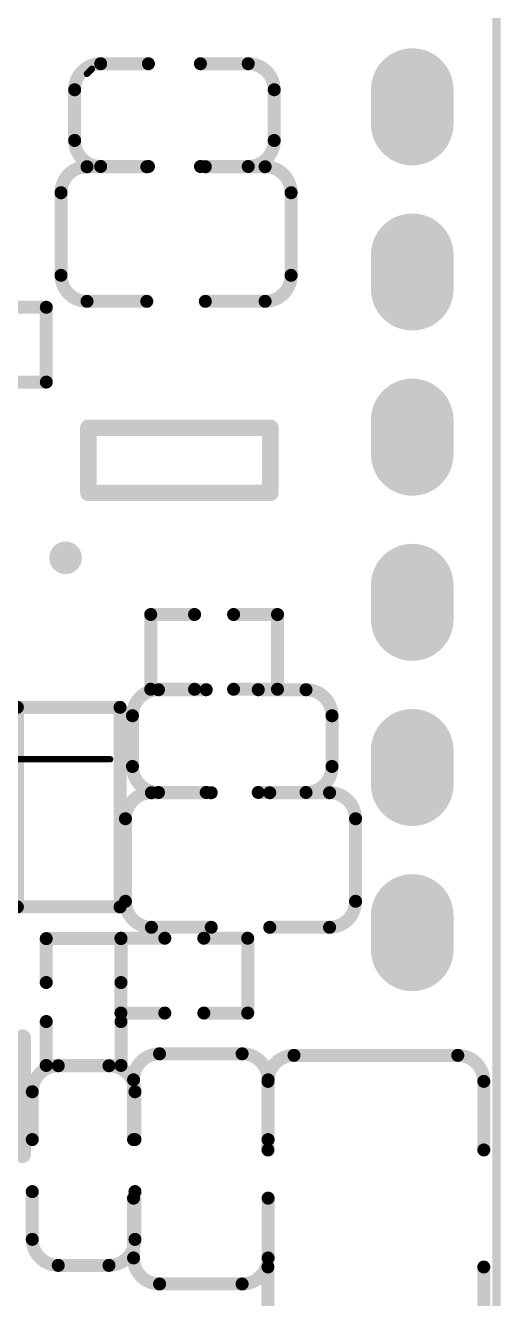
# Model space of a CAD drawing. Header units: millimetres. Extents: x 255 to 299, y 113 to 231.
# Drawn here: x 290.7 to 298.01, y 172.66 to 192.23 of the extents above; entities that cross this region are included whole.
import ezdxf

# ---------------------------------------------------------------- set-up
doc = ezdxf.new("R2010")
doc.units = ezdxf.units.MM
for name, color, linetype in [('KeepOutLayer', 6, 'Continuous'), ('MultiLayer', 9, 'Continuous'), ('PadHoleLayer', 156, 'Continuous'), ('TopOverlay', 2, 'Continuous')]:
    doc.layers.add(name, color=color, linetype=linetype)

# ---------------------------------------------------------------- blocks, each defined once
blk = doc.blocks.new('16PIN_2_54_8')
at = {"layer": 'MultiLayer'}
h = blk.add_hatch(color=9, dxfattribs=at)
edge = h.paths.add_edge_path()
edge.add_arc((25.665, 0), 0.635, 270, 450)
edge.add_line((25.665, 0.635), (25.135, 0.635))
edge.add_arc((25.135, 0), 0.635, 90, 270)
edge.add_line((25.135, -0.635), (25.665, -0.635))
h = blk.add_hatch(color=9, dxfattribs=at)
edge = h.paths.add_edge_path()
edge.add_arc((28.205, 0), 0.635, 270, 450)
edge.add_line((28.205, 0.635), (27.675, 0.635))
edge.add_arc((27.675, 0), 0.635, 90, 270)
edge.add_line((27.675, -0.635), (28.205, -0.635))
h = blk.add_hatch(color=9, dxfattribs=at)
edge = h.paths.add_edge_path()
edge.add_arc((30.745, 0), 0.635, 270, 450)
edge.add_line((30.745, 0.635), (30.215, 0.635))
edge.add_arc((30.215, 0), 0.635, 90, 270)
edge.add_line((30.215, -0.635), (30.745, -0.635))
h = blk.add_hatch(color=9, dxfattribs=at)
edge = h.paths.add_edge_path()
edge.add_arc((33.285, 0), 0.635, 270, 450)
edge.add_line((33.285, 0.635), (32.755, 0.635))
edge.add_arc((32.755, 0), 0.635, 90, 270)
edge.add_line((32.755, -0.635), (33.285, -0.635))
h = blk.add_hatch(color=9, dxfattribs=at)
edge = h.paths.add_edge_path()
edge.add_arc((35.825, 0), 0.635, 270, 450)
edge.add_line((35.825, 0.635), (35.295, 0.635))
edge.add_arc((35.295, 0), 0.635, 90, 270)
edge.add_line((35.295, -0.635), (35.825, -0.635))
h = blk.add_hatch(color=9, dxfattribs=at)
edge = h.paths.add_edge_path()
edge.add_arc((38.365, 0), 0.635, 270, 450)
edge.add_line((38.365, 0.635), (37.835, 0.635))
edge.add_arc((37.835, 0), 0.635, 90, 270)
edge.add_line((37.835, -0.635), (38.365, -0.635))
at = {"layer": 'PadHoleLayer'}
h = blk.add_hatch(color=156, dxfattribs=at)
edge = h.paths.add_edge_path()
edge.add_arc((25.4, 0), 0.45, 0, 360)
h = blk.add_hatch(color=156, dxfattribs=at)
edge = h.paths.add_edge_path()
edge.add_arc((27.94, 0), 0.45, 0, 360)
h = blk.add_hatch(color=156, dxfattribs=at)
edge = h.paths.add_edge_path()
edge.add_arc((30.48, 0), 0.45, 0, 360)
h = blk.add_hatch(color=156, dxfattribs=at)
edge = h.paths.add_edge_path()
edge.add_arc((33.02, 0), 0.45, 0, 360)
h = blk.add_hatch(color=156, dxfattribs=at)
edge = h.paths.add_edge_path()
edge.add_arc((35.56, 0), 0.45, 0, 360)
h = blk.add_hatch(color=156, dxfattribs=at)
edge = h.paths.add_edge_path()
edge.add_arc((38.1, 0), 0.45, 0, 360)
blk = doc.blocks.new('LC_1210_C_58')
at = {"layer": 'TopOverlay', "const_width": 0.2}
for points in [[(-2.355, 1.26, -0.414214), (-1.955, 1.66)], [(1.955, 1.66, -0.414214), (2.355, 1.26)], [(-1.955, -1.66, -0.414214), (-2.355, -1.26)], [(2.355, -1.26, -0.414214), (1.955, -1.66)]]:
    blk.add_lwpolyline(points, format="xyb", dxfattribs=at)
for points in [[(-0.9, 1.66), (-1.955, 1.66)], [(1.955, 1.66), (0.9, 1.66)], [(-2.355, -1.26), (-2.355, 1.26)], [(2.355, -1.26), (2.355, 1.26)], [(-0.9, -1.66), (-1.955, -1.66)], [(1.955, -1.66), (0.9, -1.66)]]:
    blk.add_lwpolyline(points, dxfattribs=at)
at = {"layer": 'TopOverlay', "const_width": 0.1}
for points in [[(-2.005, 1.66, 1), (-1.905, 1.66, 1)], [(-2.005, 1.66, 1), (-1.905, 1.66, 1)], [(-0.95, 1.66, 1), (-0.85, 1.66, 1)], [(0.85, 1.66, 1), (0.95, 1.66, 1)], [(1.905, 1.66, 1), (2.005, 1.66, 1)], [(1.905, 1.66, 1), (2.005, 1.66, 1)], [(-2.405, 1.26, 1), (-2.305, 1.26, 1)], [(-2.405, 1.26, 1), (-2.305, 1.26, 1)], [(2.305, 1.26, 1), (2.405, 1.26, 1)], [(2.305, 1.26, 1), (2.405, 1.26, 1)], [(-2.405, -1.26, 1), (-2.305, -1.26, 1)], [(-2.405, -1.26, 1), (-2.305, -1.26, 1)], [(2.305, -1.26, 1), (2.405, -1.26, 1)], [(2.305, -1.26, 1), (2.405, -1.26, 1)], [(-2.005, -1.66, 1), (-1.905, -1.66, 1)], [(-2.005, -1.66, 1), (-1.905, -1.66, 1)], [(-0.95, -1.66, 1), (-0.85, -1.66, 1)], [(0.85, -1.66, 1), (0.95, -1.66, 1)], [(1.905, -1.66, 1), (2.005, -1.66, 1)], [(1.905, -1.66, 1), (2.005, -1.66, 1)]]:
    blk.add_lwpolyline(points, format="xyb", close=True, dxfattribs=at)
blk = doc.blocks.new('LC_0805_C_59')
at = {"layer": 'TopOverlay', "const_width": 0.2}
for points in [[(-1.77, 0.635, -0.414214), (-1.37, 1.035)], [(1.37, 1.035, -0.414213), (1.77, 0.635)], [(-1.37, -1.035, -0.414213), (-1.77, -0.635)], [(1.77, -0.635, -0.414214), (1.37, -1.035)]]:
    blk.add_lwpolyline(points, format="xyb", dxfattribs=at)
for points in [[(-0.45, 1.035), (-1.37, 1.035)], [(1.37, 1.035), (0.45, 1.035)], [(-1.77, -0.635), (-1.77, 0.635)], [(1.77, -0.635), (1.77, 0.635)], [(-0.45, -1.035), (-1.37, -1.035)], [(1.37, -1.035), (0.45, -1.035)]]:
    blk.add_lwpolyline(points, dxfattribs=at)
at = {"layer": 'TopOverlay', "const_width": 0.1}
for points in [[(-1.42, 1.035, 1), (-1.32, 1.035, 1)], [(-1.42, 1.035, 1), (-1.32, 1.035, 1)], [(-0.5, 1.035, 1), (-0.4, 1.035, 1)], [(0.4, 1.035, 1), (0.5, 1.035, 1)], [(1.32, 1.035, 1), (1.42, 1.035, 1)], [(1.32, 1.035, 1), (1.42, 1.035, 1)], [(-1.82, 0.635, 1), (-1.72, 0.635, 1)], [(-1.82, 0.635, 1), (-1.72, 0.635, 1)], [(1.72, 0.635, 1), (1.82, 0.635, 1)], [(1.72, 0.635, 1), (1.82, 0.635, 1)], [(-1.82, -0.635, 1), (-1.72, -0.635, 1)], [(-1.82, -0.635, 1), (-1.72, -0.635, 1)], [(1.72, -0.635, 1), (1.82, -0.635, 1)], [(1.72, -0.635, 1), (1.82, -0.635, 1)], [(-1.42, -1.035, 1), (-1.32, -1.035, 1)], [(-1.42, -1.035, 1), (-1.32, -1.035, 1)], [(-0.5, -1.035, 1), (-0.4, -1.035, 1)], [(0.4, -1.035, 1), (0.5, -1.035, 1)], [(1.32, -1.035, 1), (1.42, -1.035, 1)], [(1.32, -1.035, 1), (1.42, -1.035, 1)]]:
    blk.add_lwpolyline(points, format="xyb", close=True, dxfattribs=at)
blk = doc.blocks.new('LC_0603_C_60')
at = {"layer": 'TopOverlay', "const_width": 0.2}
for points in [[(-1.535, 0.39, -0.414213), (-1.135, 0.79)], [(1.135, 0.79, -0.414213), (1.535, 0.39)], [(-1.135, -0.79, -0.414213), (-1.535, -0.39)], [(1.535, -0.39, -0.414213), (1.135, -0.79)]]:
    blk.add_lwpolyline(points, format="xyb", dxfattribs=at)
for points in [[(-0.4, 0.79), (-1.135, 0.79)], [(1.135, 0.79), (0.4, 0.79)], [(-1.535, -0.39), (-1.535, 0.39)], [(1.535, -0.39), (1.535, 0.39)], [(-0.4, -0.79), (-1.135, -0.79)], [(1.135, -0.79), (0.4, -0.79)]]:
    blk.add_lwpolyline(points, dxfattribs=at)
at = {"layer": 'TopOverlay', "const_width": 0.1}
for points in [[(-1.185, 0.79, 1), (-1.085, 0.79, 1)], [(-1.185, 0.79, 1), (-1.085, 0.79, 1)], [(-0.45, 0.79, 1), (-0.35, 0.79, 1)], [(0.35, 0.79, 1), (0.45, 0.79, 1)], [(1.085, 0.79, 1), (1.185, 0.79, 1)], [(1.085, 0.79, 1), (1.185, 0.79, 1)], [(-1.585, 0.39, 1), (-1.485, 0.39, 1)], [(-1.585, 0.39, 1), (-1.485, 0.39, 1)], [(1.485, 0.39, 1), (1.585, 0.39, 1)], [(1.485, 0.39, 1), (1.585, 0.39, 1)], [(-1.585, -0.39, 1), (-1.485, -0.39, 1)], [(-1.585, -0.39, 1), (-1.485, -0.39, 1)], [(1.485, -0.39, 1), (1.585, -0.39, 1)], [(1.485, -0.39, 1), (1.585, -0.39, 1)], [(-1.185, -0.79, 1), (-1.085, -0.79, 1)], [(-1.185, -0.79, 1), (-1.085, -0.79, 1)], [(-0.45, -0.79, 1), (-0.35, -0.79, 1)], [(0.35, -0.79, 1), (0.45, -0.79, 1)], [(1.085, -0.79, 1), (1.185, -0.79, 1)], [(1.085, -0.79, 1), (1.185, -0.79, 1)]]:
    blk.add_lwpolyline(points, format="xyb", close=True, dxfattribs=at)
blk = doc.blocks.new('LC_0603_C_73')
at = {"layer": 'TopOverlay', "const_width": 0.2}
for points in [[(-1.535, 0.39, -0.414213), (-1.135, 0.79)], [(1.135, 0.79, -0.414213), (1.535, 0.39)], [(-1.135, -0.79, -0.414213), (-1.535, -0.39)], [(1.535, -0.39, -0.414213), (1.135, -0.79)]]:
    blk.add_lwpolyline(points, format="xyb", dxfattribs=at)
for points in [[(-0.4, 0.79), (-1.135, 0.79)], [(1.135, 0.79), (0.4, 0.79)], [(-1.535, 0.39), (-1.535, -0.39)], [(1.535, 0.39), (1.535, -0.39)], [(-0.4, -0.79), (-1.135, -0.79)], [(1.135, -0.79), (0.4, -0.79)]]:
    blk.add_lwpolyline(points, dxfattribs=at)
at = {"layer": 'TopOverlay', "const_width": 0.1}
for points in [[(-1.185, 0.79, 1), (-1.085, 0.79, 1)], [(-1.185, 0.79, 1), (-1.085, 0.79, 1)], [(-0.45, 0.79, 1), (-0.35, 0.79, 1)], [(0.35, 0.79, 1), (0.45, 0.79, 1)], [(1.085, 0.79, 1), (1.185, 0.79, 1)], [(1.085, 0.79, 1), (1.185, 0.79, 1)], [(-1.585, 0.39, 1), (-1.485, 0.39, 1)], [(-1.585, 0.39, 1), (-1.485, 0.39, 1)], [(1.485, 0.39, 1), (1.585, 0.39, 1)], [(1.485, 0.39, 1), (1.585, 0.39, 1)], [(-1.585, -0.39, 1), (-1.485, -0.39, 1)], [(-1.585, -0.39, 1), (-1.485, -0.39, 1)], [(1.485, -0.39, 1), (1.585, -0.39, 1)], [(1.485, -0.39, 1), (1.585, -0.39, 1)], [(-1.185, -0.79, 1), (-1.085, -0.79, 1)], [(-1.185, -0.79, 1), (-1.085, -0.79, 1)], [(-0.45, -0.79, 1), (-0.35, -0.79, 1)], [(0.35, -0.79, 1), (0.45, -0.79, 1)], [(1.085, -0.79, 1), (1.185, -0.79, 1)], [(1.085, -0.79, 1), (1.185, -0.79, 1)]]:
    blk.add_lwpolyline(points, format="xyb", close=True, dxfattribs=at)
blk = doc.blocks.new('LC_0805_C_74')
at = {"layer": 'TopOverlay', "const_width": 0.2}
for points in [[(-1.77, 0.635, -0.414214), (-1.37, 1.035)], [(1.37, 1.035, -0.414213), (1.77, 0.635)], [(-1.37, -1.035, -0.414213), (-1.77, -0.635)], [(1.77, -0.635, -0.414214), (1.37, -1.035)]]:
    blk.add_lwpolyline(points, format="xyb", dxfattribs=at)
for points in [[(-0.45, 1.035), (-1.37, 1.035)], [(1.37, 1.035), (0.45, 1.035)], [(-1.77, 0.635), (-1.77, -0.635)], [(1.77, 0.635), (1.77, -0.635)], [(-0.45, -1.035), (-1.37, -1.035)], [(1.37, -1.035), (0.45, -1.035)]]:
    blk.add_lwpolyline(points, dxfattribs=at)
at = {"layer": 'TopOverlay', "const_width": 0.1}
for points in [[(-1.42, 1.035, 1), (-1.32, 1.035, 1)], [(-1.42, 1.035, 1), (-1.32, 1.035, 1)], [(-0.5, 1.035, 1), (-0.4, 1.035, 1)], [(0.4, 1.035, 1), (0.5, 1.035, 1)], [(1.32, 1.035, 1), (1.42, 1.035, 1)], [(1.32, 1.035, 1), (1.42, 1.035, 1)], [(-1.82, 0.635, 1), (-1.72, 0.635, 1)], [(-1.82, 0.635, 1), (-1.72, 0.635, 1)], [(1.72, 0.635, 1), (1.82, 0.635, 1)], [(1.72, 0.635, 1), (1.82, 0.635, 1)], [(-1.82, -0.635, 1), (-1.72, -0.635, 1)], [(-1.82, -0.635, 1), (-1.72, -0.635, 1)], [(1.72, -0.635, 1), (1.82, -0.635, 1)], [(1.72, -0.635, 1), (1.82, -0.635, 1)], [(-1.42, -1.035, 1), (-1.32, -1.035, 1)], [(-1.42, -1.035, 1), (-1.32, -1.035, 1)], [(-0.5, -1.035, 1), (-0.4, -1.035, 1)], [(0.4, -1.035, 1), (0.5, -1.035, 1)], [(1.32, -1.035, 1), (1.42, -1.035, 1)], [(1.32, -1.035, 1), (1.42, -1.035, 1)]]:
    blk.add_lwpolyline(points, format="xyb", close=True, dxfattribs=at)
blk = doc.blocks.new('LC_0805_C_75')
at = {"layer": 'TopOverlay', "const_width": 0.2}
for points in [[(-1.77, 0.635, -0.414214), (-1.37, 1.035)], [(1.37, 1.035, -0.414213), (1.77, 0.635)], [(-1.37, -1.035, -0.414213), (-1.77, -0.635)], [(1.77, -0.635, -0.414214), (1.37, -1.035)]]:
    blk.add_lwpolyline(points, format="xyb", dxfattribs=at)
for points in [[(-1.37, 1.035), (-0.45, 1.035)], [(0.45, 1.035), (1.37, 1.035)], [(-1.77, -0.635), (-1.77, 0.635)], [(1.77, -0.635), (1.77, 0.635)], [(-1.37, -1.035), (-0.45, -1.035)], [(0.45, -1.035), (1.37, -1.035)]]:
    blk.add_lwpolyline(points, dxfattribs=at)
at = {"layer": 'TopOverlay', "const_width": 0.1}
for points in [[(-1.42, 1.035, 1), (-1.32, 1.035, 1)], [(-1.42, 1.035, 1), (-1.32, 1.035, 1)], [(-0.5, 1.035, 1), (-0.4, 1.035, 1)], [(0.4, 1.035, 1), (0.5, 1.035, 1)], [(1.32, 1.035, 1), (1.42, 1.035, 1)], [(1.32, 1.035, 1), (1.42, 1.035, 1)], [(-1.82, 0.635, 1), (-1.72, 0.635, 1)], [(-1.82, 0.635, 1), (-1.72, 0.635, 1)], [(1.72, 0.635, 1), (1.82, 0.635, 1)], [(1.72, 0.635, 1), (1.82, 0.635, 1)], [(-1.82, -0.635, 1), (-1.72, -0.635, 1)], [(-1.82, -0.635, 1), (-1.72, -0.635, 1)], [(1.72, -0.635, 1), (1.82, -0.635, 1)], [(1.72, -0.635, 1), (1.82, -0.635, 1)], [(-1.42, -1.035, 1), (-1.32, -1.035, 1)], [(-1.42, -1.035, 1), (-1.32, -1.035, 1)], [(-0.5, -1.035, 1), (-0.4, -1.035, 1)], [(0.4, -1.035, 1), (0.5, -1.035, 1)], [(1.32, -1.035, 1), (1.42, -1.035, 1)], [(1.32, -1.035, 1), (1.42, -1.035, 1)]]:
    blk.add_lwpolyline(points, format="xyb", close=True, dxfattribs=at)
blk = doc.blocks.new('LC_0603_C_76')
at = {"layer": 'TopOverlay', "const_width": 0.2}
for points in [[(-1.535, 0.39, -0.414213), (-1.135, 0.79)], [(1.135, 0.79, -0.414213), (1.535, 0.39)], [(-1.135, -0.79, -0.414213), (-1.535, -0.39)], [(1.535, -0.39, -0.414213), (1.135, -0.79)]]:
    blk.add_lwpolyline(points, format="xyb", dxfattribs=at)
for points in [[(-1.135, 0.79), (-0.4, 0.79)], [(0.4, 0.79), (1.135, 0.79)], [(-1.535, -0.39), (-1.535, 0.39)], [(1.535, -0.39), (1.535, 0.39)], [(-1.135, -0.79), (-0.4, -0.79)], [(0.4, -0.79), (1.135, -0.79)]]:
    blk.add_lwpolyline(points, dxfattribs=at)
at = {"layer": 'TopOverlay', "const_width": 0.1}
for points in [[(-1.185, 0.79, 1), (-1.085, 0.79, 1)], [(-1.185, 0.79, 1), (-1.085, 0.79, 1)], [(-0.45, 0.79, 1), (-0.35, 0.79, 1)], [(0.35, 0.79, 1), (0.45, 0.79, 1)], [(1.085, 0.79, 1), (1.185, 0.79, 1)], [(1.085, 0.79, 1), (1.185, 0.79, 1)], [(-1.585, 0.39, 1), (-1.485, 0.39, 1)], [(-1.585, 0.39, 1), (-1.485, 0.39, 1)], [(1.485, 0.39, 1), (1.585, 0.39, 1)], [(1.485, 0.39, 1), (1.585, 0.39, 1)], [(-1.585, -0.39, 1), (-1.485, -0.39, 1)], [(-1.585, -0.39, 1), (-1.485, -0.39, 1)], [(1.485, -0.39, 1), (1.585, -0.39, 1)], [(1.485, -0.39, 1), (1.585, -0.39, 1)], [(-1.185, -0.79, 1), (-1.085, -0.79, 1)], [(-1.185, -0.79, 1), (-1.085, -0.79, 1)], [(-0.45, -0.79, 1), (-0.35, -0.79, 1)], [(0.35, -0.79, 1), (0.45, -0.79, 1)], [(1.085, -0.79, 1), (1.185, -0.79, 1)], [(1.085, -0.79, 1), (1.185, -0.79, 1)]]:
    blk.add_lwpolyline(points, format="xyb", close=True, dxfattribs=at)
blk = doc.blocks.new('LC_0402_R_138')
at = {"layer": 'TopOverlay', "const_width": 0.2}
for points in [[(-0.975, -0.575), (-0.975, 0.575)], [(-0.975, 0.575), (-0.3, 0.575)], [(0.3, 0.575), (0.975, 0.575)], [(0.975, -0.575), (0.975, 0.575)], [(-0.975, -0.575), (-0.3, -0.575)], [(0.3, -0.575), (0.975, -0.575)]]:
    blk.add_lwpolyline(points, dxfattribs=at)
at = {"layer": 'TopOverlay', "const_width": 0.1}
for points in [[(-1.025, 0.575, 1), (-0.925, 0.575, 1)], [(-1.025, 0.575, 1), (-0.925, 0.575, 1)], [(-0.35, 0.575, 1), (-0.25, 0.575, 1)], [(0.25, 0.575, 1), (0.35, 0.575, 1)], [(0.925, 0.575, 1), (1.025, 0.575, 1)], [(0.925, 0.575, 1), (1.025, 0.575, 1)], [(-1.025, -0.575, 1), (-0.925, -0.575, 1)], [(-1.025, -0.575, 1), (-0.925, -0.575, 1)], [(-0.35, -0.575, 1), (-0.25, -0.575, 1)], [(0.25, -0.575, 1), (0.35, -0.575, 1)], [(0.925, -0.575, 1), (1.025, -0.575, 1)], [(0.925, -0.575, 1), (1.025, -0.575, 1)]]:
    blk.add_lwpolyline(points, format="xyb", close=True, dxfattribs=at)
blk = doc.blocks.new('LC_0402_R_146')
at = {"layer": 'TopOverlay', "const_width": 0.2}
for points in [[(-0.975, -0.575), (-0.975, 0.575)], [(-0.975, 0.575), (-0.3, 0.575)], [(0.3, 0.575), (0.975, 0.575)], [(0.975, -0.575), (0.975, 0.575)], [(-0.975, -0.575), (-0.3, -0.575)], [(0.3, -0.575), (0.975, -0.575)]]:
    blk.add_lwpolyline(points, dxfattribs=at)
at = {"layer": 'TopOverlay', "const_width": 0.1}
for points in [[(-1.025, 0.575, 1), (-0.925, 0.575, 1)], [(-1.025, 0.575, 1), (-0.925, 0.575, 1)], [(-0.35, 0.575, 1), (-0.25, 0.575, 1)], [(0.25, 0.575, 1), (0.35, 0.575, 1)], [(0.925, 0.575, 1), (1.025, 0.575, 1)], [(0.925, 0.575, 1), (1.025, 0.575, 1)], [(-1.025, -0.575, 1), (-0.925, -0.575, 1)], [(-1.025, -0.575, 1), (-0.925, -0.575, 1)], [(-0.35, -0.575, 1), (-0.25, -0.575, 1)], [(0.25, -0.575, 1), (0.35, -0.575, 1)], [(0.925, -0.575, 1), (1.025, -0.575, 1)], [(0.925, -0.575, 1), (1.025, -0.575, 1)]]:
    blk.add_lwpolyline(points, format="xyb", close=True, dxfattribs=at)
blk = doc.blocks.new('LC_0402_R_180')
at = {"layer": 'TopOverlay', "const_width": 0.2}
for points in [[(-0.975, 0.575), (-0.975, -0.575)], [(-0.975, 0.575), (-0.3, 0.575)], [(0.3, 0.575), (0.975, 0.575)], [(0.975, 0.575), (0.975, -0.575)], [(-0.975, -0.575), (-0.3, -0.575)], [(0.3, -0.575), (0.975, -0.575)]]:
    blk.add_lwpolyline(points, dxfattribs=at)
at = {"layer": 'TopOverlay', "const_width": 0.1}
for points in [[(-1.025, 0.575, 1), (-0.925, 0.575, 1)], [(-1.025, 0.575, 1), (-0.925, 0.575, 1)], [(-0.35, 0.575, 1), (-0.25, 0.575, 1)], [(0.25, 0.575, 1), (0.35, 0.575, 1)], [(0.925, 0.575, 1), (1.025, 0.575, 1)], [(0.925, 0.575, 1), (1.025, 0.575, 1)], [(-1.025, -0.575, 1), (-0.925, -0.575, 1)], [(-1.025, -0.575, 1), (-0.925, -0.575, 1)], [(-0.35, -0.575, 1), (-0.25, -0.575, 1)], [(0.25, -0.575, 1), (0.35, -0.575, 1)], [(0.925, -0.575, 1), (1.025, -0.575, 1)], [(0.925, -0.575, 1), (1.025, -0.575, 1)]]:
    blk.add_lwpolyline(points, format="xyb", close=True, dxfattribs=at)
blk = doc.blocks.new('LC_0402_R_181')
at = {"layer": 'TopOverlay', "const_width": 0.2}
for points in [[(-0.975, -0.575), (-0.975, 0.575)], [(-0.975, 0.575), (-0.3, 0.575)], [(0.3, 0.575), (0.975, 0.575)], [(0.975, -0.575), (0.975, 0.575)], [(-0.975, -0.575), (-0.3, -0.575)], [(0.3, -0.575), (0.975, -0.575)]]:
    blk.add_lwpolyline(points, dxfattribs=at)
at = {"layer": 'TopOverlay', "const_width": 0.1}
for points in [[(-1.025, 0.575, 1), (-0.925, 0.575, 1)], [(-1.025, 0.575, 1), (-0.925, 0.575, 1)], [(-0.35, 0.575, 1), (-0.25, 0.575, 1)], [(0.25, 0.575, 1), (0.35, 0.575, 1)], [(0.925, 0.575, 1), (1.025, 0.575, 1)], [(0.925, 0.575, 1), (1.025, 0.575, 1)], [(-1.025, -0.575, 1), (-0.925, -0.575, 1)], [(-1.025, -0.575, 1), (-0.925, -0.575, 1)], [(-0.35, -0.575, 1), (-0.25, -0.575, 1)], [(0.25, -0.575, 1), (0.35, -0.575, 1)], [(0.925, -0.575, 1), (1.025, -0.575, 1)], [(0.925, -0.575, 1), (1.025, -0.575, 1)]]:
    blk.add_lwpolyline(points, format="xyb", close=True, dxfattribs=at)
blk = doc.blocks.new('SOT_23_6_L2_9_W1_6_P0_95_LS2_8_BR_189')
at = {"layer": 'TopOverlay', "const_width": 0.254}
for points in [[(0.9, 1.55), (-0.9, 1.55)], [(0.9, -1.55), (-0.9, -1.55)]]:
    blk.add_lwpolyline(points, dxfattribs=at)
at = {"layer": 'TopOverlay'}
for points, const_width in [([(-0.963, 1.55, 1), (-0.836, 1.55, 1)], 0.127), ([(0.837, 1.55, 1), (0.964, 1.55, 1)], 0.127), ([(-0.963, -1.55, 1), (-0.836, -1.55, 1)], 0.127), ([(0.837, -1.55, 1), (0.964, -1.55, 1)], 0.127), ([(1.524, -1.651, 1), (1.27, -1.651, 1)], 0.254), ([(1.206, -1.651, 1), (1.333, -1.651, 1)], 0.127), ([(1.46, -1.651, 1), (1.587, -1.651, 1)], 0.127)]:
    blk.add_lwpolyline(points, format="xyb", close=True, dxfattribs=dict(at, const_width=const_width))
blk = doc.blocks.new('LC_SOT_23_5_193')
at = {"layer": 'TopOverlay', "const_width": 0.254}
for points in [[(-0.5, -1.4), (-0.5, 1.4)], [(0.5, 1.4), (-0.5, 1.4)], [(0.5, -1.4), (0.5, 1.4)], [(0.5, -1.4), (-0.5, -1.4)]]:
    blk.add_lwpolyline(points, dxfattribs=at)
at = {"layer": 'TopOverlay'}
for points, const_width in [([(-0.563, 1.4, 1), (-0.436, 1.4, 1)], 0.127), ([(-0.563, 1.4, 1), (-0.436, 1.4, 1)], 0.127), ([(0.437, 1.4, 1), (0.564, 1.4, 1)], 0.127), ([(0.437, 1.4, 1), (0.564, 1.4, 1)], 0.127), ([(-0.563, -1.4, 1), (-0.436, -1.4, 1)], 0.127), ([(-0.563, -1.4, 1), (-0.436, -1.4, 1)], 0.127), ([(0.437, -1.4, 1), (0.564, -1.4, 1)], 0.127), ([(0.437, -1.4, 1), (0.564, -1.4, 1)], 0.127), ([(1.625, -1.75, 1), (1.375, -1.75, 1)], 0.25), ([(1.313, -1.75, 1), (1.438, -1.75, 1)], 0.125), ([(1.563, -1.75, 1), (1.688, -1.75, 1)], 0.125)]:
    blk.add_lwpolyline(points, format="xyb", close=True, dxfattribs=dict(at, const_width=const_width))
blk = doc.blocks.new('LC_0603_L_217')
at = {"layer": 'TopOverlay', "const_width": 0.2}
for points in [[(-1.535, 0.79), (-1.535, -0.79)], [(-1.535, 0.79), (1.535, 0.79)], [(1.535, 0.79), (1.535, -0.79)], [(-1.535, -0.79), (1.535, -0.79)]]:
    blk.add_lwpolyline(points, dxfattribs=at)
at = {"layer": 'TopOverlay', "const_width": 0.1}
for points in [[(-1.585, 0.79, 1), (-1.485, 0.79, 1)], [(-1.585, 0.79, 1), (-1.485, 0.79, 1)], [(1.485, 0.79, 1), (1.585, 0.79, 1)], [(1.485, 0.79, 1), (1.585, 0.79, 1)], [(-1.585, -0.79, 1), (-1.485, -0.79, 1)], [(-1.585, -0.79, 1), (-1.485, -0.79, 1)], [(1.485, -0.79, 1), (1.585, -0.79, 1)], [(1.485, -0.79, 1), (1.585, -0.79, 1)]]:
    blk.add_lwpolyline(points, format="xyb", close=True, dxfattribs=at)

msp = doc.modelspace()

# ---------------------------------------------------------------- linework, layer by layer
at = {"layer": 'KeepOutLayer', "const_width": 0.127}
msp.add_lwpolyline([(297.942, 115.108), (297.942, 221.599)], dxfattribs=at)
at = {"layer": 'TopOverlay', "const_width": 0.1}
for points in [[(291.643, 191.491), (291.719, 191.567)], [(287.071, 180.95), (291.998, 180.95)]]:
    msp.add_lwpolyline(points, dxfattribs=at)
at = {"layer": 'TopOverlay', "const_width": 0.05}
for points in [[(291.618, 191.491, 1), (291.668, 191.491, 1)], [(291.694, 191.567, 1), (291.744, 191.567, 1)], [(291.973, 180.95, 1), (292.023, 180.95, 1)]]:
    msp.add_lwpolyline(points, format="xyb", close=True, dxfattribs=at)

# ---------------------------------------------------------------- block references
for name, p, rotation in [('16PIN_2_54_8', (296.647, 216.383), 270), ('LC_SOT_23_5_193', (293.065, 185.547), 270), ('LC_0603_C_73', (293.878, 181.229), 180), ('LC_0603_L_217', (291.363, 180.213), 90), ('LC_0805_C_74', (294.005, 179.4), 180), ('LC_0402_R_180', (291.592, 177.216), 90), ('SOT_23_6_L2_9_W1_6_P0_95_LS2_8_BR_189', (289.103, 175.768), 270), ('LC_0805_C_59', (293.395, 174.65), 270), ('LC_1210_C_58', (296.088, 174.041), 270), ('LC_0603_C_60', (291.592, 174.701), 270)]:
    msp.add_blockref(name, p, dxfattribs=dict(rotation=rotation))
for name, p in [('LC_0603_C_76', (292.989, 190.856)), ('LC_0805_C_75', (293.014, 189.027)), ('LC_0402_R_138', (290.043, 187.325)), ('LC_0402_R_146', (293.599, 182.601)), ('LC_0402_R_181', (293.141, 177.622))]:
    msp.add_blockref(name, p)

doc.saveas('drawing.dxf')
